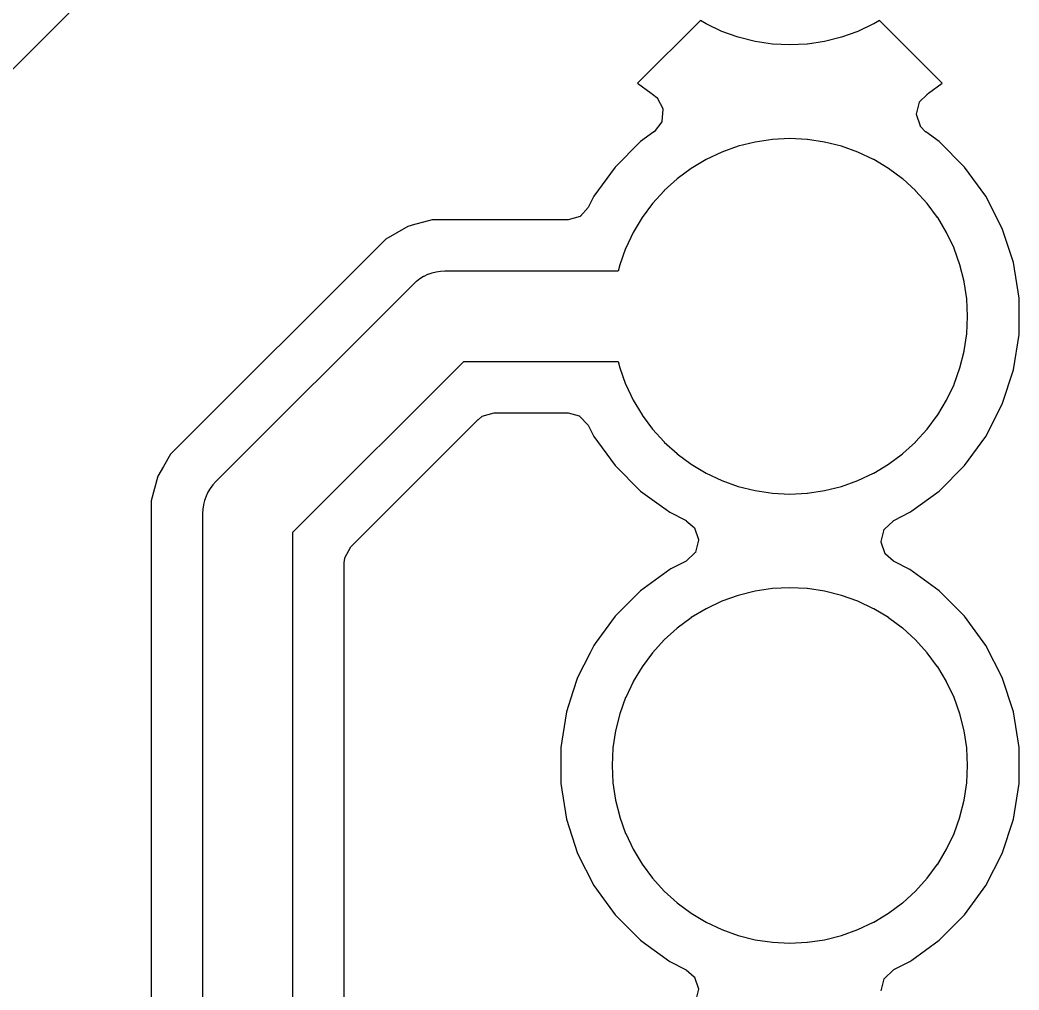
# Model space of a CAD drawing. Header units: metres. Extents: x 92.3 to 181.5, y -134.8 to -50.6.
# Drawn here: x 142.7 to 148.35, y -81.38 to -75.89 of the extents above; entities that cross this region are included whole.
import ezdxf

# ---------------------------------------------------------------- set-up
doc = ezdxf.new("R2010")
doc.units = ezdxf.units.M

msp = doc.modelspace()

# ---------------------------------------------------------------- linework, layer by layer
for points in [[(142.2849, -76.5365), (144.8865, -73.9349)], [(147.5665, -81.3791), (147.5833, -81.3113), (147.5833, -81.3112), (147.5833, -81.311), (147.5834, -81.3109), (147.5834, -81.3108), (147.5835, -81.3107), (147.5835, -81.3106), (147.5836, -81.3105), (147.5836, -81.3104), (147.5837, -81.3102), (147.5837, -81.3101), (147.5838, -81.31), (147.5838, -81.3099), (147.5839, -81.3098), (147.584, -81.3097), (147.584, -81.3096), (147.5841, -81.3095), (147.5842, -81.3094), (147.5843, -81.3093), (147.5843, -81.3092), (147.5844, -81.3091), (147.5845, -81.309), (147.5846, -81.3089), (147.5847, -81.3089), (147.6355, -81.2609), (147.6356, -81.2608), (147.6357, -81.2607), (147.6358, -81.2606), (147.6358, -81.2606), (147.6359, -81.2605), (147.636, -81.2604), (147.6361, -81.2604), (147.6362, -81.2603), (147.6363, -81.2602), (147.6364, -81.2602), (147.6365, -81.2601), (147.6366, -81.2601), (147.6379, -81.2594), (147.729, -81.213), (147.7393, -81.2055), (147.894, -81.0932), (148.0382, -80.949), (148.158, -80.784), (148.2506, -80.6023), (148.3136, -80.4084), (148.3455, -80.207), (148.3455, -80.003), (148.3136, -79.8016), (148.2506, -79.6077), (148.158, -79.426), (148.0382, -79.261), (147.894, -79.1168), (147.729, -78.997), (147.6366, -78.9499), (147.6365, -78.9499), (147.6364, -78.9498), (147.6363, -78.9498), (147.6362, -78.9497), (147.6361, -78.9496), (147.636, -78.9496), (147.6359, -78.9495), (147.6358, -78.9494), (147.6357, -78.9493), (147.6356, -78.9493), (147.5906, -78.9102), (147.5905, -78.9101), (147.5904, -78.9101), (147.5903, -78.91), (147.5902, -78.9099), (147.5902, -78.9098), (147.5901, -78.9097), (147.59, -78.9096), (147.5899, -78.9095), (147.5899, -78.9094), (147.5898, -78.9093), (147.5897, -78.9092), (147.5897, -78.9091), (147.5896, -78.909), (147.5895, -78.9089), (147.5895, -78.9088), (147.5894, -78.9087), (147.5894, -78.9086), (147.5893, -78.9085), (147.5893, -78.9084), (147.5892, -78.9083), (147.5892, -78.9082), (147.5891, -78.9081), (147.5666, -78.8419), (147.5666, -78.8418), (147.5665, -78.8417), (147.5665, -78.8416), (147.5665, -78.8414), (147.5664, -78.8413), (147.5664, -78.8412), (147.5664, -78.8411), (147.5664, -78.841), (147.5664, -78.8408), (147.5663, -78.8407), (147.5663, -78.8406), (147.5663, -78.8405), (147.5663, -78.8403), (147.5663, -78.8402), (147.5663, -78.8401), (147.5663, -78.84), (147.5664, -78.8398), (147.5664, -78.8397), (147.5664, -78.8396), (147.5664, -78.8395), (147.5664, -78.8394), (147.5664, -78.8392), (147.5665, -78.8391), (147.5833, -78.7713), (147.5833, -78.7712), (147.5833, -78.771), (147.5834, -78.7709), (147.5834, -78.7708), (147.5835, -78.7707), (147.5835, -78.7706), (147.5836, -78.7705), (147.5836, -78.7704), (147.5837, -78.7702), (147.5837, -78.7701), (147.5838, -78.77), (147.5838, -78.7699), (147.5839, -78.7698), (147.584, -78.7697), (147.584, -78.7696), (147.5841, -78.7695), (147.5842, -78.7694), (147.5843, -78.7693), (147.5843, -78.7692), (147.5844, -78.7691), (147.5845, -78.769), (147.5846, -78.7689), (147.5847, -78.7689), (147.6355, -78.7209), (147.6356, -78.7208), (147.6357, -78.7207), (147.6358, -78.7206), (147.6358, -78.7206), (147.6359, -78.7205), (147.636, -78.7204), (147.6361, -78.7204), (147.6362, -78.7203), (147.6363, -78.7202), (147.6364, -78.7202), (147.6365, -78.7201), (147.6366, -78.7201), (147.6379, -78.7194), (147.729, -78.673), (147.7393, -78.6655), (147.894, -78.5532), (148.0382, -78.409), (148.158, -78.244), (148.2506, -78.0623), (148.3136, -77.8684), (148.3455, -77.667), (148.3455, -77.463), (148.3136, -77.2616), (148.2506, -77.0677), (148.158, -76.886), (148.0382, -76.721), (147.894, -76.5768), (147.8183, -76.5219), (147.8182, -76.5218), (147.8181, -76.5218), (147.8181, -76.5217), (147.818, -76.5216), (147.8179, -76.5215), (147.8178, -76.5214), (147.8177, -76.5214), (147.7892, -76.4925), (147.7892, -76.4924), (147.7891, -76.4923), (147.789, -76.4922), (147.7889, -76.4921), (147.7888, -76.492), (147.7888, -76.4919), (147.7887, -76.4918), (147.7886, -76.4917), (147.7886, -76.4916), (147.7885, -76.4915), (147.7884, -76.4914), (147.7884, -76.4913), (147.7883, -76.4912), (147.7883, -76.4911), (147.7882, -76.4909), (147.7882, -76.4908), (147.7881, -76.4907), (147.7881, -76.4906), (147.7655, -76.4245), (147.7655, -76.4243), (147.7655, -76.4242), (147.7654, -76.4241), (147.7654, -76.424), (147.7654, -76.4239), (147.7654, -76.4237), (147.7653, -76.4236), (147.7653, -76.4235), (147.7653, -76.4234), (147.7653, -76.4232), (147.7653, -76.4231), (147.7653, -76.423), (147.7653, -76.4229), (147.7653, -76.4227), (147.7653, -76.4226), (147.7653, -76.4225), (147.7653, -76.4224), (147.7653, -76.4222), (147.7653, -76.4221), (147.7653, -76.422), (147.7654, -76.4219), (147.7654, -76.4218), (147.7654, -76.4216), (147.7822, -76.3538), (147.7823, -76.3537), (147.7823, -76.3536), (147.7823, -76.3535), (147.7824, -76.3533), (147.7824, -76.3532), (147.7825, -76.3531), (147.7825, -76.353), (147.7826, -76.3529), (147.7826, -76.3528), (147.7827, -76.3527), (147.7827, -76.3526), (147.7828, -76.3524), (147.7829, -76.3523), (147.7829, -76.3522), (147.783, -76.3521), (147.7831, -76.352), (147.7831, -76.3519), (147.7832, -76.3518), (147.7833, -76.3517), (147.7834, -76.3516), (147.7835, -76.3516), (147.7835, -76.3515), (147.7836, -76.3514), (147.827, -76.3104), (147.827, -76.3104), (147.827, -76.3103), (147.827, -76.3101), (147.827, -76.31), (147.8271, -76.3099), (147.8271, -76.3098), (147.8271, -76.3097), (147.8271, -76.3095), (147.8271, -76.3094), (147.8272, -76.3093), (147.8272, -76.3092), (147.8272, -76.3091), (147.8273, -76.3089), (147.8273, -76.3088), (147.8273, -76.3087), (147.8274, -76.3086), (147.8274, -76.3085), (147.8275, -76.3084), (147.8275, -76.3083), (147.8276, -76.3081), (147.8276, -76.308), (147.8277, -76.3079), (147.8278, -76.3078), (147.8278, -76.3077), (147.8279, -76.3076), (147.828, -76.3075), (147.828, -76.3074), (147.8281, -76.3073), (147.8282, -76.3072), (147.8283, -76.3071), (147.8284, -76.307), (147.8284, -76.307), (147.8285, -76.3069), (147.8286, -76.3068), (147.8287, -76.3067), (147.8288, -76.3066), (147.8289, -76.3065), (147.829, -76.3065), (147.8291, -76.3064), (147.8292, -76.3063), (147.8293, -76.3063), (147.8294, -76.3062), (147.8334, -76.3038), (147.9114, -76.2471), (147.5562, -75.8919), (147.524, -75.9112), (147.5239, -75.9113), (147.5238, -75.9113), (147.5236, -75.9114), (147.5235, -75.9114), (147.4348, -75.9534), (147.4347, -75.9535), (147.4346, -75.9535), (147.4345, -75.9535), (147.4344, -75.9536), (147.4344, -75.9536), (147.342, -75.9866), (147.3419, -75.9867), (147.3417, -75.9867), (147.3416, -75.9868), (147.3415, -75.9868), (147.2463, -76.0106), (147.2462, -76.0107), (147.2461, -76.0107), (147.2459, -76.0107), (147.2458, -76.0107), (147.1488, -76.0251), (147.1486, -76.0251), (147.1485, -76.0252), (147.1484, -76.0252), (147.1483, -76.0252), (147.0502, -76.03), (147.0501, -76.03), (147.05, -76.03), (147.0499, -76.03), (147.0498, -76.03), (146.9517, -76.0252), (146.9516, -76.0252), (146.9515, -76.0252), (146.9514, -76.0251), (146.9512, -76.0251), (146.8542, -76.0107), (146.8541, -76.0107), (146.8539, -76.0107), (146.8538, -76.0107), (146.8537, -76.0106), (146.7585, -75.9868), (146.7584, -75.9868), (146.7583, -75.9867), (146.7582, -75.9867), (146.7581, -75.9867), (146.758, -75.9866), (146.758, -75.9866), (146.6656, -75.9536), (146.6655, -75.9535), (146.6654, -75.9535), (146.6653, -75.9535), (146.6652, -75.9534), (146.5765, -75.9114), (146.5764, -75.9114), (146.5762, -75.9113), (146.5761, -75.9113), (146.576, -75.9112), (146.5438, -75.8919), (146.1886, -76.2471), (146.2666, -76.3038), (146.2706, -76.3062), (146.2707, -76.3063), (146.2708, -76.3063), (146.2709, -76.3064), (146.271, -76.3065), (146.2711, -76.3066), (146.2712, -76.3066), (146.2713, -76.3067), (146.2714, -76.3068), (146.2715, -76.3069), (146.2716, -76.307), (146.2716, -76.3071), (146.2717, -76.3071), (146.2718, -76.3072), (146.2719, -76.3073), (146.272, -76.3074), (146.272, -76.3075), (146.2721, -76.3076), (146.2722, -76.3077), (146.2722, -76.3078), (146.2723, -76.3079), (146.2724, -76.308), (146.2724, -76.3082), (146.2725, -76.3083), (146.2725, -76.3084), (146.2726, -76.3085), (146.2726, -76.3086), (146.2977, -76.3271), (146.2978, -76.3272), (146.2979, -76.3272), (146.298, -76.3273), (146.2981, -76.3274), (146.2982, -76.3275), (146.2983, -76.3276), (146.2984, -76.3277), (146.2985, -76.3278), (146.2986, -76.3279), (146.2986, -76.328), (146.2987, -76.328), (146.2988, -76.3281), (146.2989, -76.3283), (146.2989, -76.3284), (146.299, -76.3285), (146.2991, -76.3286), (146.2991, -76.3287), (146.2992, -76.3288), (146.3318, -76.3906), (146.3319, -76.3907), (146.3319, -76.3908), (146.332, -76.3909), (146.332, -76.391), (146.332, -76.3911), (146.3321, -76.3913), (146.3321, -76.3914), (146.3322, -76.3915), (146.3322, -76.3916), (146.3322, -76.3917), (146.3323, -76.3919), (146.3323, -76.392), (146.3323, -76.3921), (146.3323, -76.3922), (146.3323, -76.3923), (146.3324, -76.3925), (146.3324, -76.3926), (146.3324, -76.3927), (146.3324, -76.3928), (146.3324, -76.393), (146.3324, -76.3931), (146.3324, -76.3932), (146.3324, -76.3933), (146.3264, -76.463), (146.3264, -76.4631), (146.3263, -76.4632), (146.3263, -76.4633), (146.3263, -76.4634), (146.3263, -76.4636), (146.3263, -76.4637), (146.3262, -76.4638), (146.3262, -76.4639), (146.3262, -76.464), (146.3261, -76.4642), (146.3261, -76.4643), (146.326, -76.4644), (146.326, -76.4645), (146.3259, -76.4646), (146.3259, -76.4647), (146.3258, -76.4648), (146.3258, -76.465), (146.3257, -76.4651), (146.3256, -76.4652), (146.3256, -76.4653), (146.3255, -76.4654), (146.3254, -76.4655), (146.3254, -76.4656), (146.2827, -76.5209), (146.2826, -76.521), (146.2825, -76.5211), (146.2825, -76.5212), (146.2824, -76.5213), (146.2823, -76.5214), (146.2822, -76.5214), (146.2821, -76.5215), (146.282, -76.5216), (146.2819, -76.5217), (146.2819, -76.5218), (146.2818, -76.5218), (146.2817, -76.5219), (146.206, -76.5768), (146.0618, -76.721), (145.942, -76.886), (145.9099, -76.9491), (145.9098, -76.9492), (145.9097, -76.9493), (145.9097, -76.9494), (145.9096, -76.9495), (145.9096, -76.9496), (145.9095, -76.9497), (145.9094, -76.9498), (145.9093, -76.9499), (145.9093, -76.95), (145.9092, -76.9501), (145.9091, -76.9501), (145.8657, -76.9982), (145.8656, -76.9983), (145.8655, -76.9984), (145.8654, -76.9984), (145.8653, -76.9985), (145.8652, -76.9986), (145.8651, -76.9987), (145.865, -76.9988), (145.8649, -76.9988), (145.8648, -76.9989), (145.8647, -76.999), (145.8646, -76.999), (145.8645, -76.9991), (145.8644, -76.9992), (145.8643, -76.9992), (145.8642, -76.9993), (145.8641, -76.9993), (145.864, -76.9994), (145.8638, -76.9994), (145.8637, -76.9995), (145.8636, -76.9995), (145.8635, -76.9996), (145.8634, -76.9996), (145.7963, -77.0193), (145.7962, -77.0193), (145.7961, -77.0194), (145.796, -77.0194), (145.7959, -77.0194), (145.7958, -77.0194), (145.7956, -77.0194), (145.7955, -77.0195), (145.7954, -77.0195), (145.7953, -77.0195), (145.7952, -77.0195), (145.795, -77.0195), (145.7949, -77.0195), (145.0282, -77.0195), (144.9783, -77.0329), (144.9278, -77.0464), (144.9277, -77.0464), (144.8894, -77.0567), (144.7651, -77.1285), (143.5485, -78.3451), (143.5083, -78.4147), (143.4767, -78.4694), (143.4395, -78.6082), (143.4395, -94.1356)], [(144.2401, -94.415), (144.2401, -78.7857), (145.2057, -77.8201), (146.0791, -77.8201), (146.0882, -77.8565), (146.0882, -77.8566), (146.0883, -77.8567), (146.0883, -77.8569), (146.0884, -77.857), (146.1214, -77.9494), (146.1214, -77.9494), (146.1215, -77.9495), (146.1215, -77.9496), (146.1215, -77.9497), (146.1216, -77.9498), (146.1636, -78.0385), (146.1636, -78.0386), (146.1637, -78.0388), (146.1637, -78.0389), (146.1638, -78.039), (146.2142, -78.1231), (146.2143, -78.1232), (146.2144, -78.1233), (146.2144, -78.1234), (146.2145, -78.1235), (146.273, -78.2024), (146.273, -78.2025), (146.2731, -78.2026), (146.2732, -78.2027), (146.2733, -78.2028), (146.3392, -78.2755), (146.3393, -78.2756), (146.3394, -78.2756), (146.3394, -78.2757), (146.3395, -78.2758), (146.4122, -78.3417), (146.4123, -78.3418), (146.4124, -78.3419), (146.4125, -78.342), (146.4126, -78.342), (146.4915, -78.4005), (146.4916, -78.4006), (146.4917, -78.4006), (146.4918, -78.4007), (146.4919, -78.4008), (146.576, -78.4512), (146.5761, -78.4513), (146.5762, -78.4513), (146.5764, -78.4514), (146.5765, -78.4514), (146.6652, -78.4934), (146.6653, -78.4935), (146.6654, -78.4935), (146.6655, -78.4935), (146.6656, -78.4936), (146.758, -78.5266), (146.758, -78.5266), (146.7581, -78.5267), (146.7582, -78.5267), (146.7583, -78.5267), (146.7584, -78.5268), (146.7585, -78.5268), (146.8537, -78.5506), (146.8538, -78.5507), (146.8539, -78.5507), (146.8541, -78.5507), (146.8542, -78.5507), (146.9512, -78.5651), (146.9514, -78.5651), (146.9515, -78.5652), (146.9516, -78.5652), (146.9517, -78.5652), (147.0498, -78.57), (147.0499, -78.57), (147.05, -78.57), (147.0501, -78.57), (147.0502, -78.57), (147.1483, -78.5652), (147.1484, -78.5652), (147.1485, -78.5652), (147.1486, -78.5651), (147.1488, -78.5651), (147.2458, -78.5507), (147.2459, -78.5507), (147.2461, -78.5507), (147.2462, -78.5507), (147.2463, -78.5506), (147.3415, -78.5268), (147.3416, -78.5268), (147.3417, -78.5267), (147.3419, -78.5267), (147.342, -78.5266), (147.4344, -78.4936), (147.4344, -78.4936), (147.4345, -78.4935), (147.4346, -78.4935), (147.4347, -78.4935), (147.4348, -78.4934), (147.5235, -78.4514), (147.5236, -78.4514), (147.5238, -78.4513), (147.5239, -78.4513), (147.524, -78.4512), (147.6081, -78.4008), (147.6082, -78.4007), (147.6083, -78.4006), (147.6084, -78.4006), (147.6085, -78.4005), (147.6874, -78.342), (147.6875, -78.342), (147.6876, -78.3419), (147.6877, -78.3418), (147.6878, -78.3417), (147.7605, -78.2758), (147.7606, -78.2757), (147.7606, -78.2756), (147.7607, -78.2756), (147.7608, -78.2755), (147.8267, -78.2028), (147.8268, -78.2027), (147.8269, -78.2026), (147.827, -78.2025), (147.827, -78.2024), (147.8855, -78.1235), (147.8856, -78.1234), (147.8856, -78.1233), (147.8857, -78.1232), (147.8858, -78.1231), (147.9362, -78.039), (147.9363, -78.0389), (147.9363, -78.0388), (147.9364, -78.0386), (147.9364, -78.0385), (147.9784, -77.9498), (147.9785, -77.9497), (147.9785, -77.9496), (147.9785, -77.9495), (147.9786, -77.9494), (148.0116, -77.857), (148.0116, -77.857), (148.0117, -77.8569), (148.0117, -77.8568), (148.0117, -77.8567), (148.0118, -77.8566), (148.0118, -77.8565), (148.0356, -77.7613), (148.0357, -77.7612), (148.0357, -77.7611), (148.0357, -77.7609), (148.0357, -77.7608), (148.0501, -77.6638), (148.0501, -77.6636), (148.0502, -77.6635), (148.0502, -77.6634), (148.0502, -77.6633), (148.055, -77.5652), (148.055, -77.5651), (148.055, -77.565), (148.055, -77.5649), (148.055, -77.5648), (148.0502, -77.4667), (148.0502, -77.4666), (148.0502, -77.4665), (148.0501, -77.4664), (148.0501, -77.4662), (148.0357, -77.3692), (148.0357, -77.3691), (148.0357, -77.3689), (148.0357, -77.3688), (148.0356, -77.3687), (148.0118, -77.2735), (148.0118, -77.2734), (148.0117, -77.2733), (148.0117, -77.2731), (148.0116, -77.273), (147.9786, -77.1806), (147.9785, -77.1805), (147.9785, -77.1804), (147.9785, -77.1803), (147.9784, -77.1802), (147.9364, -77.0915), (147.9364, -77.0914), (147.9363, -77.0912), (147.9363, -77.0911), (147.9362, -77.091), (147.8858, -77.0069), (147.8857, -77.0068), (147.8856, -77.0067), (147.8856, -77.0066), (147.8855, -77.0065), (147.827, -76.9276), (147.827, -76.9275), (147.8269, -76.9274), (147.8268, -76.9273), (147.8267, -76.9272), (147.7608, -76.8545), (147.7607, -76.8544), (147.7606, -76.8544), (147.7606, -76.8543), (147.7605, -76.8542), (147.6878, -76.7883), (147.6877, -76.7882), (147.6876, -76.7881), (147.6875, -76.788), (147.6874, -76.788), (147.6085, -76.7295), (147.6084, -76.7294), (147.6083, -76.7294), (147.6082, -76.7293), (147.6081, -76.7292), (147.524, -76.6788), (147.5239, -76.6787), (147.5238, -76.6787), (147.5236, -76.6786), (147.5235, -76.6786), (147.4348, -76.6366), (147.4347, -76.6365), (147.4346, -76.6365), (147.4345, -76.6365), (147.4344, -76.6364), (147.342, -76.6034), (147.342, -76.6034), (147.3419, -76.6033), (147.3418, -76.6033), (147.3417, -76.6033), (147.3416, -76.6032), (147.3415, -76.6032), (147.2463, -76.5794), (147.2462, -76.5793), (147.2461, -76.5793), (147.2459, -76.5793), (147.2458, -76.5793), (147.1488, -76.5649), (147.1486, -76.5649), (147.1485, -76.5648), (147.1484, -76.5648), (147.1483, -76.5648), (147.0502, -76.56), (147.0501, -76.56), (147.05, -76.56), (147.0499, -76.56), (147.0498, -76.56), (146.9517, -76.5648), (146.9516, -76.5648), (146.9515, -76.5648), (146.9514, -76.5649), (146.9512, -76.5649), (146.8542, -76.5793), (146.8541, -76.5793), (146.8539, -76.5793), (146.8538, -76.5793), (146.8537, -76.5794), (146.7585, -76.6032), (146.7584, -76.6032), (146.7583, -76.6033), (146.7581, -76.6033), (146.758, -76.6034), (146.6656, -76.6364), (146.6655, -76.6365), (146.6654, -76.6365), (146.6653, -76.6365), (146.6652, -76.6366), (146.5765, -76.6786), (146.5764, -76.6786), (146.5762, -76.6787), (146.5761, -76.6787), (146.576, -76.6788), (146.4919, -76.7292), (146.4918, -76.7293), (146.4917, -76.7294), (146.4916, -76.7294), (146.4915, -76.7295), (146.4126, -76.788), (146.4125, -76.788), (146.4124, -76.7881), (146.4123, -76.7882), (146.4122, -76.7883), (146.3395, -76.8542), (146.3394, -76.8543), (146.3394, -76.8544), (146.3393, -76.8544), (146.3392, -76.8545), (146.2733, -76.9272), (146.2732, -76.9273), (146.2731, -76.9274), (146.273, -76.9275), (146.273, -76.9276), (146.2145, -77.0065), (146.2144, -77.0066), (146.2144, -77.0067), (146.2143, -77.0068), (146.2142, -77.0069), (146.1638, -77.091), (146.1637, -77.0911), (146.1637, -77.0912), (146.1636, -77.0914), (146.1636, -77.0915), (146.1216, -77.1802), (146.1215, -77.1803), (146.1215, -77.1804), (146.1215, -77.1805), (146.1214, -77.1806), (146.0884, -77.273), (146.0883, -77.2731), (146.0883, -77.2733), (146.0882, -77.2734), (146.0882, -77.2735), (146.0791, -77.3099), (145.1, -77.3099), (145.0999, -77.3099), (145.0998, -77.3099), (145.0752, -77.3111), (145.0751, -77.3111), (145.075, -77.3111), (145.0749, -77.3111), (145.0747, -77.3111), (145.0505, -77.3147), (145.0503, -77.3148), (145.0502, -77.3148), (145.0501, -77.3148), (145.05, -77.3148), (145.0262, -77.3208), (145.0262, -77.3208), (145.0261, -77.3208), (145.026, -77.3209), (145.0258, -77.3209), (145.0257, -77.3209), (145.0026, -77.3292), (145.0025, -77.3292), (145.0024, -77.3293), (145.0023, -77.3293), (145.0021, -77.3294), (144.98, -77.3399), (144.9798, -77.3399), (144.9797, -77.34), (144.9796, -77.3401), (144.9795, -77.3401), (144.9585, -77.3527), (144.9585, -77.3527), (144.9585, -77.3527), (144.9585, -77.3527), (144.9585, -77.3527), (144.9584, -77.3528), (144.9583, -77.3529), (144.9582, -77.3529), (144.9581, -77.353), (144.9383, -77.3676), (144.9382, -77.3677), (144.9382, -77.3678), (144.9381, -77.3679), (144.938, -77.3679), (144.9198, -77.3844), (144.9197, -77.3845), (144.9196, -77.3846), (143.8046, -78.4996), (143.8045, -78.4997), (143.8044, -78.4998), (143.7879, -78.518), (143.7879, -78.5181), (143.7878, -78.5182), (143.7877, -78.5182), (143.7876, -78.5183), (143.773, -78.5381), (143.7729, -78.5382), (143.7729, -78.5383), (143.7728, -78.5384), (143.7727, -78.5385), (143.7601, -78.5595), (143.7601, -78.5596), (143.76, -78.5597), (143.7599, -78.5598), (143.7599, -78.56), (143.7494, -78.5821), (143.7493, -78.5823), (143.7493, -78.5824), (143.7492, -78.5825), (143.7492, -78.5826), (143.7409, -78.6057), (143.7409, -78.6058), (143.7409, -78.6059), (143.7408, -78.6061), (143.7408, -78.6062), (143.7348, -78.63), (143.7348, -78.6301), (143.7348, -78.6302), (143.7348, -78.6303), (143.7347, -78.6305), (143.7311, -78.6547), (143.7311, -78.6549), (143.7311, -78.655), (143.7311, -78.6551), (143.7311, -78.6552), (143.7299, -78.6798), (143.7299, -78.6799), (143.7299, -78.68), (143.7299, -94.3093)], [(144.5305, -94.4868), (144.5305, -78.9594), (144.5305, -78.9593), (144.5305, -78.9591), (144.5305, -78.959), (144.5305, -78.9589), (144.5334, -78.9325), (144.5334, -78.9324), (144.5334, -78.9323), (144.5334, -78.9321), (144.5334, -78.932), (144.5335, -78.9319), (144.5335, -78.9318), (144.5335, -78.9317), (144.5336, -78.9315), (144.5336, -78.9314), (144.5336, -78.9313), (144.5337, -78.9312), (144.5337, -78.9311), (144.5338, -78.931), (144.5338, -78.9309), (144.5339, -78.9307), (144.5339, -78.9306), (144.5674, -78.8693), (144.5675, -78.8692), (144.5675, -78.8691), (144.5676, -78.869), (144.5677, -78.8689), (144.5677, -78.8688), (144.5678, -78.8687), (144.5679, -78.8686), (144.568, -78.8685), (144.568, -78.8684), (144.5681, -78.8683), (144.5682, -78.8683), (144.5683, -78.8682), (145.2882, -78.1483), (145.2883, -78.1482), (145.2884, -78.1481), (145.2885, -78.148), (145.2886, -78.1479), (145.3092, -78.1313), (145.3093, -78.1312), (145.3094, -78.1311), (145.3095, -78.1311), (145.3096, -78.131), (145.3097, -78.1309), (145.3098, -78.1309), (145.3099, -78.1308), (145.31, -78.1308), (145.3101, -78.1307), (145.3103, -78.1306), (145.3104, -78.1306), (145.3105, -78.1305), (145.3106, -78.1305), (145.3107, -78.1305), (145.3108, -78.1304), (145.3109, -78.1304), (145.378, -78.1107), (145.3781, -78.1107), (145.3782, -78.1106), (145.3783, -78.1106), (145.3784, -78.1106), (145.3786, -78.1106), (145.3787, -78.1106), (145.3788, -78.1105), (145.3789, -78.1105), (145.379, -78.1105), (145.3791, -78.1105), (145.3793, -78.1105), (145.3794, -78.1105), (145.7949, -78.1105), (145.795, -78.1105), (145.7952, -78.1105), (145.7953, -78.1105), (145.7954, -78.1105), (145.7955, -78.1105), (145.7956, -78.1106), (145.7958, -78.1106), (145.7959, -78.1106), (145.796, -78.1106), (145.7961, -78.1106), (145.7962, -78.1107), (145.8587, -78.1276), (145.8589, -78.1276), (145.859, -78.1277), (145.8591, -78.1277), (145.8592, -78.1277), (145.8593, -78.1278), (145.8594, -78.1278), (145.8596, -78.1279), (145.8597, -78.1279), (145.8598, -78.128), (145.8599, -78.1281), (145.86, -78.1281), (145.8601, -78.1282), (145.8602, -78.1283), (145.8603, -78.1283), (145.8604, -78.1284), (145.8605, -78.1285), (145.8606, -78.1285), (145.8607, -78.1286), (145.8608, -78.1287), (145.8609, -78.1288), (145.861, -78.1289), (145.8611, -78.129), (145.909, -78.1798), (145.9091, -78.1799), (145.9092, -78.1799), (145.9093, -78.18), (145.9094, -78.1801), (145.9094, -78.1802), (145.9095, -78.1803), (145.9096, -78.1804), (145.9096, -78.1805), (145.9097, -78.1806), (145.9097, -78.1807), (145.9098, -78.1808), (145.9099, -78.1809), (145.942, -78.244), (146.0619, -78.409), (146.206, -78.5532), (146.3502, -78.6579), (146.371, -78.673), (146.4634, -78.7201), (146.4635, -78.7201), (146.4636, -78.7202), (146.4637, -78.7202), (146.4638, -78.7203), (146.4639, -78.7204), (146.464, -78.7204), (146.4641, -78.7205), (146.4642, -78.7206), (146.4643, -78.7207), (146.4644, -78.7207), (146.5094, -78.7598), (146.5095, -78.7599), (146.5096, -78.7599), (146.5097, -78.76), (146.5098, -78.7601), (146.5098, -78.7602), (146.5099, -78.7603), (146.51, -78.7604), (146.5101, -78.7605), (146.5101, -78.7606), (146.5102, -78.7607), (146.5103, -78.7608), (146.5103, -78.7609), (146.5104, -78.761), (146.5105, -78.7611), (146.5105, -78.7612), (146.5106, -78.7613), (146.5106, -78.7614), (146.5107, -78.7615), (146.5107, -78.7616), (146.5108, -78.7617), (146.5108, -78.7618), (146.5109, -78.7619), (146.5334, -78.8281), (146.5334, -78.8282), (146.5335, -78.8283), (146.5335, -78.8284), (146.5335, -78.8286), (146.5336, -78.8287), (146.5336, -78.8288), (146.5336, -78.8289), (146.5336, -78.829), (146.5336, -78.8292), (146.5337, -78.8293), (146.5337, -78.8294), (146.5337, -78.8295), (146.5337, -78.8297), (146.5337, -78.8298), (146.5337, -78.8299), (146.5337, -78.83), (146.5336, -78.8302), (146.5336, -78.8303), (146.5336, -78.8304), (146.5336, -78.8305), (146.5336, -78.8306), (146.5336, -78.8308), (146.5335, -78.8309), (146.5167, -78.8987), (146.5167, -78.8988), (146.5167, -78.899), (146.5166, -78.8991), (146.5166, -78.8992), (146.5165, -78.8993), (146.5165, -78.8994), (146.5164, -78.8995), (146.5164, -78.8996), (146.5163, -78.8998), (146.5163, -78.8999), (146.5162, -78.9), (146.5162, -78.9001), (146.5161, -78.9002), (146.516, -78.9003), (146.516, -78.9004), (146.5159, -78.9005), (146.5158, -78.9006), (146.5157, -78.9007), (146.5157, -78.9008), (146.5156, -78.9009), (146.5155, -78.901), (146.5154, -78.9011), (146.5153, -78.9011), (146.4645, -78.9491), (146.4644, -78.9492), (146.4643, -78.9493), (146.4642, -78.9494), (146.4642, -78.9494), (146.4641, -78.9495), (146.464, -78.9496), (146.4639, -78.9496), (146.4638, -78.9497), (146.4637, -78.9498), (146.4636, -78.9498), (146.4635, -78.9499), (146.4634, -78.9499), (146.4634, -78.9499), (146.4634, -78.9499), (146.3773, -78.9938), (146.371, -78.997), (146.206, -79.1168), (146.0618, -79.261), (145.9495, -79.4157), (145.942, -79.426), (145.9208, -79.4676), (145.8494, -79.6077), (145.823, -79.689), (145.7864, -79.8016), (145.7657, -79.9323), (145.7545, -80.003), (145.7545, -80.207), (145.7864, -80.4084), (145.8494, -80.6023), (145.942, -80.784), (145.9817, -80.8386), (146.0619, -80.949), (146.206, -81.0932), (146.228, -81.1091), (146.371, -81.213), (146.4634, -81.2601), (146.4635, -81.2601), (146.4636, -81.2602), (146.4637, -81.2602), (146.4638, -81.2603), (146.4639, -81.2604), (146.464, -81.2604), (146.4641, -81.2605), (146.4642, -81.2606), (146.4643, -81.2607), (146.4644, -81.2607), (146.5094, -81.2998), (146.5095, -81.2999), (146.5096, -81.2999), (146.5097, -81.3), (146.5098, -81.3001), (146.5098, -81.3002), (146.5099, -81.3003), (146.51, -81.3004), (146.5101, -81.3005), (146.5101, -81.3006), (146.5102, -81.3007), (146.5103, -81.3008), (146.5103, -81.3009), (146.5104, -81.301), (146.5105, -81.3011), (146.5105, -81.3012), (146.5106, -81.3013), (146.5106, -81.3014), (146.5107, -81.3015), (146.5107, -81.3016), (146.5108, -81.3017), (146.5108, -81.3018), (146.5109, -81.3019), (146.5334, -81.3681), (146.5334, -81.3682), (146.5335, -81.3683), (146.5335, -81.3684), (146.5335, -81.3686), (146.5336, -81.3687), (146.5336, -81.3688), (146.5336, -81.3689), (146.5336, -81.369), (146.5336, -81.3692), (146.5337, -81.3693), (146.5337, -81.3694), (146.5337, -81.3695), (146.5337, -81.3697), (146.5337, -81.3698), (146.5337, -81.3699), (146.5337, -81.37), (146.5336, -81.3702), (146.5336, -81.3703), (146.5336, -81.3704), (146.5336, -81.3705), (146.5336, -81.3706), (146.5336, -81.3708), (146.5335, -81.3709), (146.5167, -81.4387)], [(146.1214, -80.4894), (146.1215, -80.4895), (146.1215, -80.4896), (146.1215, -80.4897), (146.1216, -80.4898), (146.1636, -80.5785), (146.1636, -80.5786), (146.1637, -80.5788), (146.1637, -80.5789), (146.1638, -80.579), (146.2142, -80.6631), (146.2143, -80.6632), (146.2144, -80.6633), (146.2144, -80.6634), (146.2145, -80.6635), (146.273, -80.7424), (146.273, -80.7425), (146.2731, -80.7426), (146.2732, -80.7427), (146.2733, -80.7428), (146.3392, -80.8155), (146.3393, -80.8156), (146.3394, -80.8156), (146.3394, -80.8157), (146.3395, -80.8158), (146.4122, -80.8817), (146.4123, -80.8818), (146.4124, -80.8819), (146.4125, -80.882), (146.4126, -80.882), (146.4915, -80.9405), (146.4916, -80.9406), (146.4917, -80.9406), (146.4918, -80.9407), (146.4919, -80.9408), (146.576, -80.9912), (146.5761, -80.9913), (146.5762, -80.9913), (146.5764, -80.9914), (146.5765, -80.9914), (146.6652, -81.0334), (146.6653, -81.0335), (146.6654, -81.0335), (146.6655, -81.0335), (146.6656, -81.0336), (146.758, -81.0666), (146.758, -81.0666), (146.7581, -81.0667), (146.7582, -81.0667), (146.7583, -81.0667), (146.7584, -81.0668), (146.7585, -81.0668), (146.8537, -81.0906), (146.8538, -81.0907), (146.8539, -81.0907), (146.8541, -81.0907), (146.8542, -81.0907), (146.9512, -81.1051), (146.9514, -81.1051), (146.9515, -81.1052), (146.9516, -81.1052), (146.9517, -81.1052), (147.0498, -81.11), (147.0499, -81.11), (147.05, -81.11), (147.0501, -81.11), (147.0502, -81.11), (147.1483, -81.1052), (147.1484, -81.1052), (147.1485, -81.1052), (147.1486, -81.1051), (147.1488, -81.1051), (147.2458, -81.0907), (147.2459, -81.0907), (147.2461, -81.0907), (147.2462, -81.0907), (147.2463, -81.0906), (147.3415, -81.0668), (147.3416, -81.0668), (147.3417, -81.0667), (147.3419, -81.0667), (147.342, -81.0666), (147.4344, -81.0336), (147.4344, -81.0336), (147.4345, -81.0335), (147.4346, -81.0335), (147.4347, -81.0335), (147.4348, -81.0334), (147.5235, -80.9914), (147.5236, -80.9914), (147.5238, -80.9913), (147.5239, -80.9913), (147.524, -80.9912), (147.6081, -80.9408), (147.6082, -80.9407), (147.6083, -80.9406), (147.6084, -80.9406), (147.6085, -80.9405), (147.6874, -80.882), (147.6875, -80.882), (147.6876, -80.8819), (147.6877, -80.8818), (147.6878, -80.8817), (147.7605, -80.8158), (147.7606, -80.8157), (147.7606, -80.8156), (147.7607, -80.8156), (147.7608, -80.8155), (147.8267, -80.7428), (147.8268, -80.7427), (147.8269, -80.7426), (147.827, -80.7425), (147.827, -80.7424), (147.8855, -80.6635), (147.8856, -80.6634), (147.8856, -80.6633), (147.8857, -80.6632), (147.8858, -80.6631), (147.9362, -80.579), (147.9363, -80.5789), (147.9363, -80.5788), (147.9364, -80.5786), (147.9364, -80.5785), (147.9784, -80.4898), (147.9785, -80.4897), (147.9785, -80.4896), (147.9785, -80.4895), (147.9786, -80.4894), (148.0116, -80.397), (148.0116, -80.397), (148.0117, -80.3969), (148.0117, -80.3968), (148.0117, -80.3967), (148.0118, -80.3966), (148.0118, -80.3965), (148.0356, -80.3013), (148.0357, -80.3012), (148.0357, -80.3011), (148.0357, -80.3009), (148.0357, -80.3008), (148.0501, -80.2038), (148.0501, -80.2036), (148.0502, -80.2035), (148.0502, -80.2034), (148.0502, -80.2033), (148.055, -80.1052), (148.055, -80.1051), (148.055, -80.105), (148.055, -80.1049), (148.055, -80.1048), (148.0502, -80.0067), (148.0502, -80.0066), (148.0502, -80.0065), (148.0501, -80.0064), (148.0501, -80.0062), (148.0357, -79.9092), (148.0357, -79.9091), (148.0357, -79.9089), (148.0357, -79.9088), (148.0356, -79.9087), (148.0118, -79.8135), (148.0118, -79.8134), (148.0117, -79.8133), (148.0117, -79.8131), (148.0116, -79.813), (147.9786, -79.7206), (147.9785, -79.7205), (147.9785, -79.7204), (147.9785, -79.7203), (147.9784, -79.7202), (147.9364, -79.6315), (147.9364, -79.6314), (147.9363, -79.6312), (147.9363, -79.6311), (147.9362, -79.631), (147.8858, -79.5469), (147.8857, -79.5468), (147.8856, -79.5467), (147.8856, -79.5466), (147.8855, -79.5465), (147.827, -79.4676), (147.827, -79.4675), (147.8269, -79.4674), (147.8268, -79.4673), (147.8267, -79.4672), (147.7608, -79.3945), (147.7607, -79.3944), (147.7606, -79.3944), (147.7606, -79.3943), (147.7605, -79.3942), (147.6878, -79.3283), (147.6877, -79.3282), (147.6876, -79.3281), (147.6875, -79.328), (147.6874, -79.328), (147.6085, -79.2695), (147.6084, -79.2694), (147.6083, -79.2694), (147.6082, -79.2693), (147.6081, -79.2692), (147.524, -79.2188), (147.5239, -79.2187), (147.5238, -79.2187), (147.5236, -79.2186), (147.5235, -79.2186), (147.4348, -79.1766), (147.4347, -79.1765), (147.4346, -79.1765), (147.4345, -79.1765), (147.4344, -79.1764), (147.342, -79.1434), (147.3419, -79.1433), (147.3417, -79.1433), (147.3416, -79.1432), (147.3415, -79.1432), (147.2463, -79.1194), (147.2462, -79.1193), (147.2461, -79.1193), (147.2459, -79.1193), (147.2458, -79.1193), (147.1488, -79.1049), (147.1486, -79.1049), (147.1485, -79.1048), (147.1484, -79.1048), (147.1483, -79.1048), (147.0502, -79.1), (147.0501, -79.1), (147.05, -79.1), (147.0499, -79.1), (147.0498, -79.1), (146.9517, -79.1048), (146.9516, -79.1048), (146.9515, -79.1048), (146.9514, -79.1049), (146.9512, -79.1049), (146.8542, -79.1193), (146.8541, -79.1193), (146.8539, -79.1193), (146.8538, -79.1193), (146.8537, -79.1194), (146.7585, -79.1432), (146.7584, -79.1432), (146.7583, -79.1433), (146.7581, -79.1433), (146.758, -79.1434), (146.6656, -79.1764), (146.6655, -79.1765), (146.6654, -79.1765), (146.6653, -79.1765), (146.6652, -79.1766), (146.5765, -79.2186), (146.5764, -79.2186), (146.5762, -79.2187), (146.5761, -79.2187), (146.576, -79.2188), (146.4919, -79.2692), (146.4918, -79.2693), (146.4917, -79.2694), (146.4916, -79.2694), (146.4915, -79.2695), (146.4126, -79.328), (146.4125, -79.328), (146.4124, -79.3281), (146.4123, -79.3282), (146.4122, -79.3283), (146.3395, -79.3942), (146.3394, -79.3943), (146.3394, -79.3944), (146.3393, -79.3944), (146.3392, -79.3945), (146.2733, -79.4672), (146.2732, -79.4673), (146.2731, -79.4674), (146.273, -79.4675), (146.273, -79.4676), (146.2145, -79.5465), (146.2144, -79.5466), (146.2144, -79.5467), (146.2143, -79.5468), (146.2142, -79.5469), (146.1638, -79.631), (146.1637, -79.6311), (146.1637, -79.6312), (146.1636, -79.6314), (146.1636, -79.6315), (146.1216, -79.7202), (146.1215, -79.7203), (146.1215, -79.7204), (146.1215, -79.7205), (146.1214, -79.7206), (146.0884, -79.813), (146.0883, -79.8131), (146.0883, -79.8133), (146.0882, -79.8134), (146.0882, -79.8135), (146.0644, -79.9087), (146.0643, -79.9088), (146.0643, -79.9089), (146.0643, -79.9091), (146.0643, -79.9092), (146.0499, -80.0062), (146.0499, -80.0064), (146.0498, -80.0065), (146.0498, -80.0066), (146.0498, -80.0067), (146.045, -80.1048), (146.045, -80.1049), (146.045, -80.105), (146.045, -80.1051), (146.045, -80.1052), (146.0498, -80.2033), (146.0498, -80.2034), (146.0498, -80.2035), (146.0499, -80.2036), (146.0499, -80.2038), (146.0643, -80.3008), (146.0643, -80.3009), (146.0643, -80.3011), (146.0643, -80.3012), (146.0644, -80.3013), (146.0882, -80.3965), (146.0882, -80.3966), (146.0883, -80.3967), (146.0883, -80.3969), (146.0884, -80.397), (146.1214, -80.4894), (146.1214, -80.4894)]]:
    msp.add_lwpolyline(points)

doc.saveas('drawing.dxf')
